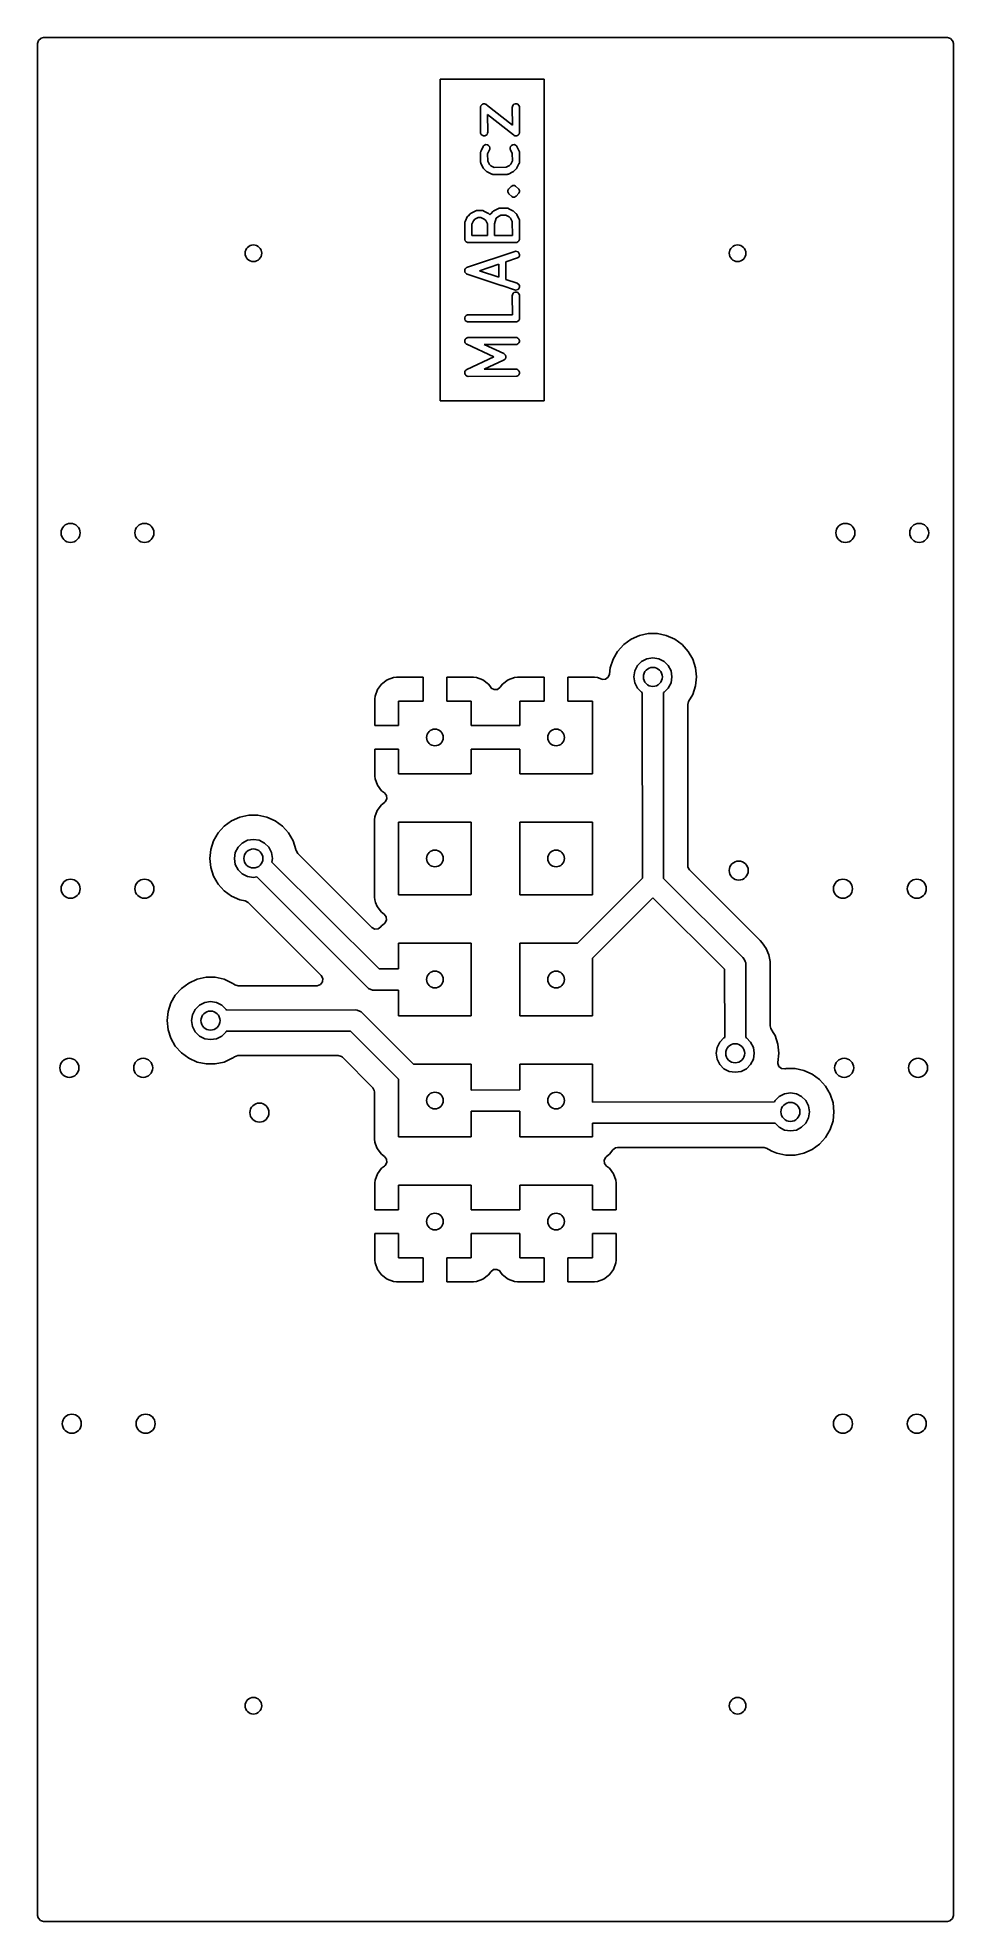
# Model space of a CAD drawing. Extents: x 0.22 to 0.98, y 0.22 to 1.78.
import ezdxf

# ---------------------------------------------------------------- set-up
doc = ezdxf.new("R2010")
doc.units = 0
doc.header["$MEASUREMENT"] = 0
doc.layers.add('BLACK', color=7, linetype='CONTINUOUS')

msp = doc.modelspace()

# ---------------------------------------------------------------- linework, layer by layer
at = {"layer": 'BLACK', "linetype": 'CONTINUOUS'}
for p, q in [((0.2218, 1.7733), (0.2226, 1.7759)), ((0.2226, 1.7759), (0.2247, 1.7777)), ((0.2247, 1.7777), (0.2267, 1.7782)), ((0.2267, 1.7782), (0.9733, 1.7782)), ((0.9733, 1.7782), (0.9759, 1.7774)), ((0.9759, 1.7774), (0.9777, 1.7753)), ((0.9777, 1.7753), (0.9782, 1.7733)), ((0.2218, 1.4781), (0.2218, 1.7733)), ((0.9782, 1.7733), (0.9782, 0.2267)), ((0.6401, 1.7438), (0.5543, 1.7438)), ((0.5543, 1.7438), (0.5543, 1.4781)), ((0.6401, 1.4781), (0.6401, 1.7438)), ((0.5877, 1.7212), (0.5879, 1.7216)), ((0.5877, 1.7209), (0.5877, 1.7212)), ((0.5877, 1.7208), (0.5877, 1.7209)), ((0.5877, 1.7206), (0.5877, 1.7208)), ((0.5877, 1.7208), (0.5877, 1.7208)), ((0.5877, 1.6994), (0.5877, 1.7206)), ((0.5879, 1.7216), (0.588, 1.7219)), ((0.588, 1.7219), (0.5881, 1.7221)), ((0.5881, 1.7221), (0.5882, 1.7222)), ((0.5882, 1.7222), (0.5885, 1.7225)), ((0.5885, 1.7225), (0.5887, 1.7228)), ((0.5887, 1.7228), (0.5889, 1.7229)), ((0.5889, 1.7229), (0.589, 1.7231)), ((0.589, 1.7231), (0.5894, 1.7232)), ((0.5894, 1.7232), (0.5897, 1.7234)), ((0.5897, 1.7234), (0.5899, 1.7234)), ((0.5899, 1.7234), (0.5901, 1.7235)), ((0.5901, 1.7235), (0.5905, 1.7235)), ((0.5905, 1.7235), (0.5909, 1.7236)), ((0.5909, 1.7236), (0.591, 1.7235)), ((0.591, 1.7235), (0.5912, 1.7235)), ((0.5912, 1.7235), (0.5916, 1.7233)), ((0.5916, 1.7233), (0.592, 1.7232)), ((0.592, 1.7232), (0.5921, 1.7231)), ((0.5921, 1.7231), (0.5923, 1.7231)), ((0.5923, 1.7231), (0.5925, 1.7228)), ((0.5925, 1.7228), (0.614, 1.706)), ((0.615, 1.6978), (0.5935, 1.7146)), ((0.5935, 1.7146), (0.5936, 1.7)), ((0.6139, 1.7206), (0.614, 1.7212)), ((0.614, 1.706), (0.6139, 1.7206)), ((0.614, 1.7212), (0.6144, 1.7222)), ((0.6144, 1.7222), (0.6152, 1.7231)), ((0.6152, 1.7231), (0.6163, 1.7235)), ((0.6163, 1.7235), (0.6175, 1.7235)), ((0.6175, 1.7235), (0.6185, 1.7231)), ((0.6185, 1.7231), (0.6193, 1.7222)), ((0.6193, 1.7222), (0.6198, 1.7212)), ((0.6198, 1.7212), (0.6198, 1.7)), ((0.5882, 1.6983), (0.5877, 1.6994)), ((0.589, 1.6975), (0.5882, 1.6983)), ((0.5901, 1.6971), (0.589, 1.6975)), ((0.5912, 1.6971), (0.5901, 1.6971)), ((0.5923, 1.6975), (0.5912, 1.6971)), ((0.5931, 1.6983), (0.5923, 1.6975)), ((0.5935, 1.6994), (0.5931, 1.6983)), ((0.5936, 1.7), (0.5935, 1.6994)), ((0.6152, 1.6975), (0.615, 1.6978)), ((0.6154, 1.6975), (0.6152, 1.6975)), ((0.6155, 1.6974), (0.6154, 1.6975)), ((0.6159, 1.6972), (0.6155, 1.6974)), ((0.6163, 1.6971), (0.6159, 1.6972)), ((0.6165, 1.6971), (0.6163, 1.6971)), ((0.6166, 1.697), (0.6165, 1.6971)), ((0.617, 1.6971), (0.6166, 1.697)), ((0.6175, 1.6971), (0.617, 1.6971)), ((0.6176, 1.6972), (0.6175, 1.6971)), ((0.6178, 1.6972), (0.6176, 1.6972)), ((0.6181, 1.6974), (0.6178, 1.6972)), ((0.6185, 1.6975), (0.6181, 1.6974)), ((0.6186, 1.6977), (0.6185, 1.6975)), ((0.6188, 1.6977), (0.6186, 1.6977)), ((0.619, 1.6981), (0.6188, 1.6977)), ((0.6193, 1.6983), (0.619, 1.6981)), ((0.6194, 1.6985), (0.6193, 1.6983)), ((0.6195, 1.6986), (0.6194, 1.6985)), ((0.6196, 1.699), (0.6195, 1.6986)), ((0.6198, 1.6994), (0.6196, 1.699)), ((0.6198, 1.7), (0.6198, 1.6998)), ((0.6198, 1.6998), (0.6198, 1.6998)), ((0.6198, 1.6998), (0.6198, 1.6997)), ((0.6198, 1.6997), (0.6198, 1.6994)), ((0.5877, 1.6837), (0.5878, 1.6838)), ((0.5877, 1.6831), (0.5877, 1.6837)), ((0.5877, 1.6761), (0.5877, 1.6831)), ((0.5878, 1.6839), (0.588, 1.6844)), ((0.5878, 1.6838), (0.5878, 1.6839)), ((0.588, 1.6844), (0.5882, 1.6848)), ((0.5882, 1.6848), (0.5899, 1.6882)), ((0.5882, 1.6848), (0.5882, 1.6848)), ((0.5899, 1.6882), (0.5902, 1.6887)), ((0.5902, 1.6887), (0.591, 1.6894)), ((0.591, 1.6894), (0.5921, 1.6898)), ((0.5921, 1.6898), (0.5933, 1.6897)), ((0.5933, 1.6897), (0.5943, 1.6892)), ((0.5954, 1.6861), (0.5935, 1.6823)), ((0.5935, 1.6823), (0.5936, 1.6762)), ((0.5943, 1.6892), (0.5951, 1.6883)), ((0.5951, 1.6883), (0.5954, 1.6872)), ((0.5954, 1.6872), (0.5954, 1.6861)), ((0.6121, 1.6872), (0.6124, 1.6883)), ((0.6122, 1.6861), (0.6121, 1.6872)), ((0.6124, 1.6855), (0.6122, 1.6861)), ((0.6124, 1.6883), (0.6132, 1.6892)), ((0.6139, 1.6825), (0.6124, 1.6855)), ((0.6132, 1.6892), (0.6142, 1.6897)), ((0.614, 1.6764), (0.6139, 1.6825)), ((0.6142, 1.6897), (0.6154, 1.6898)), ((0.6154, 1.6898), (0.6165, 1.6894)), ((0.6165, 1.6894), (0.6173, 1.6887)), ((0.6173, 1.6887), (0.6195, 1.6844)), ((0.6195, 1.6844), (0.6197, 1.6839)), ((0.6197, 1.6839), (0.6197, 1.6838)), ((0.6197, 1.6838), (0.6198, 1.6837)), ((0.6198, 1.6837), (0.6198, 1.6832)), ((0.6198, 1.6832), (0.6198, 1.6827)), ((0.6198, 1.6827), (0.6198, 1.6827)), ((0.6198, 1.6827), (0.6198, 1.6756)), ((0.5877, 1.676), (0.5877, 1.6761)), ((0.5877, 1.6756), (0.5877, 1.676)), ((0.5877, 1.675), (0.5877, 1.6756)), ((0.5878, 1.6749), (0.5877, 1.675)), ((0.5878, 1.6748), (0.5878, 1.6749)), ((0.588, 1.6743), (0.5878, 1.6748)), ((0.5899, 1.6706), (0.588, 1.6743)), ((0.59, 1.6702), (0.5899, 1.6706)), ((0.5901, 1.6701), (0.59, 1.6702)), ((0.5902, 1.6701), (0.5901, 1.6701)), ((0.5902, 1.67), (0.5902, 1.6701)), ((0.5904, 1.6698), (0.5902, 1.67)), ((0.5923, 1.6679), (0.5904, 1.6698)), ((0.5926, 1.6677), (0.5923, 1.6679)), ((0.5927, 1.6676), (0.5926, 1.6677)), ((0.5927, 1.6675), (0.5927, 1.6676)), ((0.5928, 1.6675), (0.5927, 1.6675)), ((0.5931, 1.6673), (0.5928, 1.6675)), ((0.5964, 1.6657), (0.5931, 1.6673)), ((0.5936, 1.6762), (0.595, 1.6735)), ((0.595, 1.6735), (0.5962, 1.6723)), ((0.5962, 1.6723), (0.5989, 1.671)), ((0.5965, 1.6657), (0.5964, 1.6657)), ((0.5968, 1.6655), (0.5965, 1.6657)), ((0.5973, 1.6653), (0.5968, 1.6655)), ((0.5989, 1.671), (0.6088, 1.6711)), ((0.6088, 1.6711), (0.6115, 1.6725)), ((0.6107, 1.6655), (0.6102, 1.6653)), ((0.6144, 1.6674), (0.6107, 1.6655)), ((0.6115, 1.6725), (0.6127, 1.6737)), ((0.6127, 1.6737), (0.614, 1.6764)), ((0.6148, 1.6675), (0.6144, 1.6674)), ((0.6149, 1.6676), (0.6148, 1.6675)), ((0.615, 1.6677), (0.6149, 1.6677)), ((0.6149, 1.6677), (0.6149, 1.6676)), ((0.6152, 1.6679), (0.615, 1.6677)), ((0.6171, 1.6698), (0.6152, 1.6679)), ((0.6173, 1.6701), (0.6171, 1.6698)), ((0.6174, 1.6702), (0.6173, 1.6701)), ((0.6175, 1.6702), (0.6174, 1.6702)), ((0.6176, 1.6705), (0.6175, 1.6703)), ((0.6175, 1.6703), (0.6175, 1.6702)), ((0.6193, 1.6739), (0.6176, 1.6705)), ((0.6195, 1.6743), (0.6193, 1.674)), ((0.6193, 1.674), (0.6193, 1.6739)), ((0.6197, 1.6748), (0.6195, 1.6743)), ((0.6198, 1.675), (0.6197, 1.6749)), ((0.6197, 1.6749), (0.6197, 1.6748)), ((0.6198, 1.6756), (0.6198, 1.675)), ((0.5975, 1.6653), (0.5973, 1.6653)), ((0.5976, 1.6652), (0.5975, 1.6653)), ((0.5981, 1.6652), (0.5976, 1.6652)), ((0.6089, 1.6652), (0.5981, 1.6652)), ((0.609, 1.6652), (0.6089, 1.6652)), ((0.6094, 1.6652), (0.609, 1.6652)), ((0.61, 1.6652), (0.6094, 1.6652)), ((0.6102, 1.6653), (0.61, 1.6653)), ((0.61, 1.6653), (0.61, 1.6652)), ((0.6102, 1.6518), (0.6105, 1.6525)), ((0.6102, 1.6507), (0.6102, 1.6518)), ((0.6107, 1.6496), (0.6102, 1.6507)), ((0.6105, 1.6525), (0.6107, 1.6529)), ((0.6107, 1.6529), (0.6129, 1.6552)), ((0.6107, 1.6529), (0.6107, 1.6529)), ((0.6129, 1.6552), (0.6134, 1.6556)), ((0.6134, 1.6556), (0.6144, 1.656)), ((0.6144, 1.656), (0.6156, 1.656)), ((0.6156, 1.656), (0.6166, 1.6556)), ((0.6166, 1.6556), (0.6166, 1.6556)), ((0.6166, 1.6556), (0.619, 1.6533)), ((0.619, 1.6533), (0.6193, 1.6529)), ((0.6193, 1.6529), (0.6195, 1.6525)), ((0.6198, 1.6507), (0.6193, 1.6496)), ((0.6195, 1.6525), (0.6198, 1.6518)), ((0.6198, 1.6518), (0.6198, 1.6507)), ((0.58, 1.6332), (0.5837, 1.6351)), ((0.5837, 1.6351), (0.5842, 1.6353)), ((0.5842, 1.6353), (0.5843, 1.6353)), ((0.5843, 1.6353), (0.5844, 1.6354)), ((0.5844, 1.6354), (0.585, 1.6354)), ((0.585, 1.6354), (0.5854, 1.6354)), ((0.5854, 1.6354), (0.5854, 1.6354)), ((0.5854, 1.6354), (0.5888, 1.6354)), ((0.5888, 1.6354), (0.5893, 1.6354)), ((0.5893, 1.6354), (0.5894, 1.6353)), ((0.5894, 1.6353), (0.5895, 1.6353)), ((0.5895, 1.6353), (0.59, 1.6351)), ((0.59, 1.6351), (0.5904, 1.6349)), ((0.5904, 1.6349), (0.5904, 1.6349)), ((0.5904, 1.6349), (0.5938, 1.6333)), ((0.5964, 1.633), (0.5979, 1.6346)), ((0.5979, 1.6346), (0.5981, 1.6348)), ((0.5981, 1.6348), (0.5982, 1.6348)), ((0.5982, 1.6348), (0.5982, 1.6349)), ((0.5982, 1.6349), (0.5984, 1.6349)), ((0.5984, 1.6349), (0.5987, 1.6351)), ((0.5987, 1.6351), (0.6024, 1.637)), ((0.6024, 1.637), (0.603, 1.6372)), ((0.603, 1.6372), (0.6031, 1.6372)), ((0.6031, 1.6372), (0.6032, 1.6373)), ((0.6032, 1.6373), (0.6037, 1.6373)), ((0.6037, 1.6373), (0.6041, 1.6373)), ((0.6041, 1.6373), (0.6042, 1.6373)), ((0.6042, 1.6373), (0.6094, 1.6373)), ((0.6094, 1.6373), (0.61, 1.6373)), ((0.61, 1.6373), (0.61, 1.6372)), ((0.61, 1.6372), (0.6102, 1.6372)), ((0.6102, 1.6372), (0.6107, 1.637)), ((0.611, 1.6492), (0.6107, 1.6496)), ((0.6107, 1.6496), (0.6107, 1.6496)), ((0.6107, 1.637), (0.611, 1.6368)), ((0.6134, 1.6469), (0.611, 1.6492)), ((0.611, 1.6368), (0.6111, 1.6368)), ((0.6111, 1.6368), (0.6144, 1.6351)), ((0.6144, 1.6465), (0.6134, 1.6469)), ((0.6156, 1.6465), (0.6144, 1.6465)), ((0.6144, 1.6351), (0.6147, 1.635)), ((0.6147, 1.635), (0.6148, 1.6349)), ((0.6148, 1.6349), (0.6148, 1.6349)), ((0.6148, 1.6349), (0.6149, 1.6348)), ((0.6149, 1.6348), (0.6152, 1.6346)), ((0.6152, 1.6346), (0.6171, 1.6327)), ((0.6166, 1.6469), (0.6156, 1.6465)), ((0.6171, 1.6473), (0.6166, 1.6469)), ((0.6193, 1.6496), (0.6171, 1.6473)), ((0.5746, 1.6257), (0.5747, 1.6258)), ((0.5746, 1.6256), (0.5746, 1.6257)), ((0.5746, 1.625), (0.5746, 1.6256)), ((0.5746, 1.6113), (0.5746, 1.625)), ((0.5747, 1.6258), (0.5749, 1.6263)), ((0.5749, 1.6263), (0.575, 1.6266)), ((0.575, 1.6266), (0.5751, 1.6267)), ((0.5751, 1.6267), (0.5767, 1.6301)), ((0.5767, 1.6301), (0.5769, 1.6303)), ((0.5769, 1.6303), (0.5769, 1.6304)), ((0.5769, 1.6304), (0.577, 1.6304)), ((0.577, 1.6306), (0.5773, 1.6308)), ((0.577, 1.6304), (0.577, 1.6306)), ((0.5773, 1.6308), (0.5792, 1.6327)), ((0.5792, 1.6327), (0.5794, 1.6329)), ((0.5794, 1.6329), (0.5794, 1.633)), ((0.5794, 1.633), (0.5795, 1.633)), ((0.5795, 1.633), (0.5796, 1.6331)), ((0.5796, 1.6331), (0.58, 1.6332)), ((0.5817, 1.6269), (0.5804, 1.6242)), ((0.5804, 1.6242), (0.5804, 1.6148)), ((0.5829, 1.6281), (0.5817, 1.6269)), ((0.5856, 1.6295), (0.5829, 1.6281)), ((0.588, 1.6296), (0.5856, 1.6295)), ((0.5907, 1.6283), (0.588, 1.6296)), ((0.5919, 1.6271), (0.5907, 1.6283)), ((0.5933, 1.6244), (0.5919, 1.6271)), ((0.5933, 1.6148), (0.5933, 1.6244)), ((0.5938, 1.6333), (0.5941, 1.6331)), ((0.5941, 1.6331), (0.5941, 1.6331)), ((0.5941, 1.6331), (0.5942, 1.633)), ((0.5942, 1.633), (0.5943, 1.633)), ((0.5943, 1.633), (0.5945, 1.6327)), ((0.5945, 1.6327), (0.5954, 1.6318)), ((0.5954, 1.6318), (0.5956, 1.6321)), ((0.5956, 1.6322), (0.5957, 1.6323)), ((0.5956, 1.6321), (0.5956, 1.6322)), ((0.5957, 1.6323), (0.5961, 1.6327)), ((0.5961, 1.6327), (0.5963, 1.633)), ((0.5963, 1.633), (0.5964, 1.633)), ((0.6006, 1.629), (0.5992, 1.6244)), ((0.5992, 1.6244), (0.5992, 1.6148)), ((0.6017, 1.63), (0.6006, 1.629)), ((0.6044, 1.6314), (0.6017, 1.63)), ((0.6086, 1.6315), (0.6044, 1.6314)), ((0.6113, 1.6302), (0.6086, 1.6315)), ((0.6125, 1.629), (0.6113, 1.6302)), ((0.6139, 1.6263), (0.6125, 1.629)), ((0.614, 1.6148), (0.6139, 1.6263)), ((0.6171, 1.6327), (0.6173, 1.6325)), ((0.6173, 1.6325), (0.6173, 1.6324)), ((0.6173, 1.6324), (0.6174, 1.6324)), ((0.6174, 1.6324), (0.6175, 1.6323)), ((0.6175, 1.6323), (0.6176, 1.6319)), ((0.6176, 1.6319), (0.6195, 1.6282)), ((0.6195, 1.6282), (0.6197, 1.6276)), ((0.6197, 1.6276), (0.6197, 1.6275)), ((0.6197, 1.6275), (0.6198, 1.6274)), ((0.6198, 1.6274), (0.6198, 1.6269)), ((0.6198, 1.6269), (0.6198, 1.6265)), ((0.6198, 1.6265), (0.6198, 1.6264)), ((0.6198, 1.6264), (0.6198, 1.6119)), ((0.575, 1.6102), (0.5746, 1.6113)), ((0.5759, 1.6094), (0.575, 1.6102)), ((0.5769, 1.609), (0.5759, 1.6094)), ((0.5775, 1.6089), (0.5769, 1.609)), ((0.6175, 1.609), (0.5775, 1.6089)), ((0.5804, 1.6148), (0.5933, 1.6148)), ((0.5992, 1.6148), (0.614, 1.6148)), ((0.6185, 1.6094), (0.6175, 1.609)), ((0.6193, 1.6102), (0.6185, 1.6094)), ((0.6198, 1.6113), (0.6193, 1.6102)), ((0.6198, 1.6119), (0.6198, 1.6113)), ((0.5752, 1.5874), (0.5755, 1.5877)), ((0.5755, 1.5877), (0.5757, 1.588)), ((0.5757, 1.588), (0.5759, 1.5881)), ((0.5759, 1.5881), (0.576, 1.5882)), ((0.576, 1.5882), (0.5764, 1.5883)), ((0.5764, 1.5883), (0.5767, 1.5885)), ((0.5767, 1.5885), (0.5769, 1.5885)), ((0.5769, 1.5885), (0.6159, 1.6015)), ((0.6027, 1.5909), (0.5868, 1.5856)), ((0.6027, 1.5803), (0.6027, 1.5909)), ((0.6183, 1.5962), (0.6085, 1.5929)), ((0.6085, 1.5929), (0.6086, 1.5784)), ((0.6159, 1.6015), (0.6165, 1.6017)), ((0.6165, 1.6017), (0.6177, 1.6016)), ((0.6177, 1.6016), (0.6187, 1.6011)), ((0.6192, 1.5969), (0.6183, 1.5962)), ((0.6187, 1.6011), (0.6194, 1.6002)), ((0.6197, 1.598), (0.6192, 1.5969)), ((0.6194, 1.6002), (0.6198, 1.5991)), ((0.6198, 1.5991), (0.6197, 1.598)), ((0.5746, 1.5862), (0.5747, 1.5864)), ((0.5746, 1.586), (0.5746, 1.5862)), ((0.5746, 1.5856), (0.5746, 1.586)), ((0.5746, 1.5853), (0.5746, 1.5856)), ((0.5746, 1.5851), (0.5746, 1.5853)), ((0.5747, 1.5848), (0.5746, 1.5851)), ((0.5747, 1.5864), (0.5748, 1.5867)), ((0.5748, 1.5845), (0.5747, 1.5848)), ((0.5748, 1.5867), (0.5749, 1.5871)), ((0.5749, 1.5842), (0.5748, 1.5845)), ((0.5749, 1.5871), (0.5751, 1.5872)), ((0.5751, 1.584), (0.5749, 1.5842)), ((0.5751, 1.5872), (0.5752, 1.5874)), ((0.5752, 1.5838), (0.5751, 1.584)), ((0.5755, 1.5836), (0.5752, 1.5838)), ((0.5757, 1.5833), (0.5755, 1.5836)), ((0.5759, 1.5832), (0.5757, 1.5833)), ((0.576, 1.5831), (0.5759, 1.5832)), ((0.5766, 1.5828), (0.576, 1.5831)), ((0.6048, 1.5734), (0.5766, 1.5828)), ((0.5868, 1.5856), (0.6027, 1.5803)), ((0.6051, 1.5734), (0.6048, 1.5734)), ((0.6165, 1.5696), (0.6051, 1.5734)), ((0.6051, 1.5734), (0.6051, 1.5734)), ((0.6086, 1.5784), (0.6178, 1.5753)), ((0.6178, 1.5753), (0.6183, 1.5751)), ((0.6183, 1.5751), (0.6192, 1.5743)), ((0.6192, 1.5743), (0.6197, 1.5733)), ((0.6198, 1.5721), (0.6194, 1.571)), ((0.6197, 1.5733), (0.6198, 1.5721)), ((0.6139, 1.565), (0.614, 1.5656)), ((0.614, 1.5492), (0.6139, 1.565)), ((0.614, 1.5656), (0.6144, 1.5666)), ((0.6144, 1.5666), (0.6152, 1.5675)), ((0.6152, 1.5675), (0.6163, 1.5679)), ((0.6163, 1.5679), (0.6175, 1.5679)), ((0.6177, 1.5697), (0.6165, 1.5696)), ((0.6175, 1.5679), (0.6185, 1.5675)), ((0.6187, 1.5702), (0.6177, 1.5697)), ((0.6185, 1.5675), (0.6193, 1.5666)), ((0.6194, 1.571), (0.6187, 1.5702)), ((0.6193, 1.5666), (0.6198, 1.5656)), ((0.6198, 1.5656), (0.6198, 1.5463)), ((0.5746, 1.5468), (0.575, 1.5479)), ((0.5746, 1.5457), (0.5746, 1.5468)), ((0.575, 1.5446), (0.5746, 1.5457)), ((0.575, 1.5479), (0.5759, 1.5487)), ((0.5759, 1.5438), (0.575, 1.5446)), ((0.5759, 1.5487), (0.5769, 1.5491)), ((0.5769, 1.5434), (0.5759, 1.5438)), ((0.5769, 1.5491), (0.614, 1.5492)), ((0.5775, 1.5433), (0.5769, 1.5434)), ((0.6175, 1.5434), (0.5775, 1.5433)), ((0.6185, 1.5438), (0.6175, 1.5434)), ((0.6193, 1.5446), (0.6185, 1.5438)), ((0.6198, 1.5457), (0.6193, 1.5446)), ((0.6198, 1.5463), (0.6198, 1.5457)), ((0.5746, 1.5282), (0.5749, 1.5287)), ((0.5746, 1.5281), (0.5746, 1.5282)), ((0.5746, 1.5276), (0.5746, 1.5281)), ((0.5746, 1.5281), (0.5746, 1.5281)), ((0.5746, 1.5271), (0.5746, 1.5276)), ((0.5746, 1.527), (0.5746, 1.5271)), ((0.5746, 1.5269), (0.5746, 1.527)), ((0.5748, 1.5265), (0.5746, 1.5269)), ((0.575, 1.526), (0.5748, 1.5265)), ((0.5749, 1.5287), (0.575, 1.5291)), ((0.575, 1.5291), (0.5751, 1.5292)), ((0.575, 1.5259), (0.575, 1.526)), ((0.5754, 1.5255), (0.575, 1.5259)), ((0.575, 1.5259), (0.575, 1.5259)), ((0.5751, 1.5293), (0.5755, 1.5296)), ((0.5751, 1.5292), (0.5751, 1.5293)), ((0.5758, 1.5251), (0.5754, 1.5255)), ((0.5755, 1.5296), (0.5759, 1.53)), ((0.5759, 1.53), (0.5759, 1.53)), ((0.5759, 1.53), (0.576, 1.53)), ((0.576, 1.53), (0.5765, 1.5302)), ((0.5765, 1.5302), (0.5769, 1.5304)), ((0.5769, 1.5304), (0.577, 1.5304)), ((0.577, 1.5304), (0.5771, 1.5304)), ((0.5771, 1.5304), (0.5775, 1.5304)), ((0.5775, 1.5304), (0.6169, 1.5305)), ((0.6169, 1.5305), (0.6175, 1.5304)), ((0.6175, 1.5304), (0.6185, 1.53)), ((0.6185, 1.53), (0.6193, 1.5291)), ((0.6193, 1.5259), (0.6185, 1.5251)), ((0.6193, 1.5291), (0.6198, 1.5281)), ((0.6198, 1.5269), (0.6193, 1.5259)), ((0.6198, 1.5281), (0.6198, 1.5269)), ((0.5759, 1.5251), (0.5758, 1.5251)), ((0.5758, 1.5251), (0.5758, 1.5251)), ((0.5759, 1.525), (0.5759, 1.5251)), ((0.5763, 1.5248), (0.5759, 1.525)), ((0.5987, 1.5144), (0.5763, 1.5248)), ((0.5763, 1.5039), (0.5987, 1.5144)), ((0.6175, 1.5246), (0.5907, 1.5246)), ((0.5907, 1.5246), (0.6069, 1.5171)), ((0.6067, 1.5117), (0.5907, 1.5042)), ((0.6072, 1.5119), (0.6067, 1.5117)), ((0.6069, 1.5171), (0.6071, 1.5169)), ((0.6071, 1.5169), (0.6072, 1.5169)), ((0.6072, 1.5169), (0.6072, 1.5169)), ((0.6072, 1.5169), (0.6074, 1.5168)), ((0.6073, 1.5119), (0.6072, 1.5119)), ((0.6074, 1.512), (0.6073, 1.5119)), ((0.6074, 1.5168), (0.6077, 1.5164)), ((0.6077, 1.5123), (0.6074, 1.512)), ((0.6077, 1.5164), (0.608, 1.5161)), ((0.608, 1.5126), (0.6077, 1.5123)), ((0.608, 1.5161), (0.6081, 1.516)), ((0.6081, 1.5128), (0.608, 1.5126)), ((0.6081, 1.516), (0.6082, 1.5159)), ((0.6082, 1.5129), (0.6081, 1.5128)), ((0.6082, 1.5159), (0.6083, 1.5155)), ((0.6083, 1.5133), (0.6082, 1.5129)), ((0.6083, 1.5155), (0.6085, 1.5151)), ((0.6085, 1.5137), (0.6083, 1.5133)), ((0.6085, 1.5151), (0.6085, 1.515)), ((0.6085, 1.515), (0.6085, 1.5148)), ((0.6085, 1.5148), (0.6085, 1.5144)), ((0.6085, 1.5144), (0.6085, 1.5139)), ((0.6085, 1.5139), (0.6085, 1.5138)), ((0.6085, 1.5138), (0.6085, 1.5137)), ((0.6185, 1.5251), (0.6175, 1.5246)), ((0.5746, 1.5018), (0.5748, 1.5023)), ((0.5746, 1.5017), (0.5746, 1.5018)), ((0.5746, 1.5018), (0.5746, 1.5018)), ((0.5746, 1.5012), (0.5746, 1.5017)), ((0.5746, 1.5007), (0.5746, 1.5012)), ((0.5746, 1.5006), (0.5746, 1.5007)), ((0.5749, 1.5001), (0.5746, 1.5006)), ((0.5746, 1.5006), (0.5746, 1.5006)), ((0.5748, 1.5023), (0.575, 1.5028)), ((0.575, 1.4996), (0.5749, 1.5001)), ((0.575, 1.5029), (0.5754, 1.5033)), ((0.575, 1.5028), (0.575, 1.5029)), ((0.575, 1.5028), (0.575, 1.5028)), ((0.5751, 1.4996), (0.575, 1.4996)), ((0.5751, 1.4995), (0.5751, 1.4996)), ((0.5755, 1.4992), (0.5751, 1.4995)), ((0.5754, 1.5033), (0.5758, 1.5036)), ((0.5759, 1.4988), (0.5755, 1.4992)), ((0.5758, 1.5036), (0.5758, 1.5037)), ((0.5758, 1.5037), (0.5759, 1.5037)), ((0.5759, 1.5037), (0.5763, 1.5039)), ((0.576, 1.4987), (0.5759, 1.4988)), ((0.5759, 1.4988), (0.5759, 1.4988)), ((0.5765, 1.4986), (0.576, 1.4987)), ((0.5769, 1.4984), (0.5765, 1.4986)), ((0.577, 1.4984), (0.5769, 1.4984)), ((0.5771, 1.4983), (0.577, 1.4984)), ((0.5775, 1.4983), (0.5771, 1.4983)), ((0.5771, 1.4983), (0.5771, 1.4983)), ((0.6175, 1.4984), (0.5775, 1.4983)), ((0.5907, 1.5042), (0.6169, 1.5042)), ((0.6169, 1.5042), (0.6175, 1.5042)), ((0.6175, 1.5042), (0.6185, 1.5037)), ((0.6185, 1.4988), (0.6175, 1.4984)), ((0.6185, 1.5037), (0.6193, 1.5029)), ((0.6193, 1.4996), (0.6185, 1.4988)), ((0.6193, 1.5029), (0.6198, 1.5018)), ((0.6198, 1.5007), (0.6193, 1.4996)), ((0.6198, 1.5018), (0.6198, 1.5007)), ((0.2218, 0.966), (0.2218, 1.4781)), ((0.5543, 1.4781), (0.6401, 1.4781)), ((0.7059, 1.2767), (0.7009, 1.2711)), ((0.712, 1.2811), (0.7059, 1.2767)), ((0.7189, 1.2842), (0.712, 1.2811)), ((0.7262, 1.2858), (0.7189, 1.2842)), ((0.7338, 1.2858), (0.7262, 1.2858)), ((0.7411, 1.2842), (0.7338, 1.2858)), ((0.748, 1.2811), (0.7411, 1.2842)), ((0.7411, 1.2842), (0.7411, 1.2842)), ((0.7541, 1.2767), (0.748, 1.2811)), ((0.7591, 1.2711), (0.7541, 1.2767)), ((0.6971, 1.2646), (0.6948, 1.2575)), ((0.7009, 1.2711), (0.6971, 1.2646)), ((0.6971, 1.2646), (0.6971, 1.2646)), ((0.7173, 1.2593), (0.7207, 1.2627)), ((0.7207, 1.2627), (0.7251, 1.265)), ((0.7251, 1.265), (0.73, 1.2657)), ((0.73, 1.2657), (0.7349, 1.265)), ((0.7349, 1.265), (0.7393, 1.2627)), ((0.7393, 1.2627), (0.7427, 1.2593)), ((0.7629, 1.2646), (0.7591, 1.2711)), ((0.7652, 1.2575), (0.7629, 1.2646)), ((0.5105, 1.2475), (0.5059, 1.2441)), ((0.5158, 1.2494), (0.5105, 1.2475)), ((0.5105, 1.2475), (0.5105, 1.2475)), ((0.5181, 1.2497), (0.5158, 1.2494)), ((0.5158, 1.2494), (0.5158, 1.2494)), ((0.5402, 1.2497), (0.5181, 1.2497)), ((0.5402, 1.23), (0.5402, 1.2497)), ((0.5819, 1.2497), (0.5598, 1.2497)), ((0.5598, 1.2497), (0.5598, 1.23)), ((0.5842, 1.2494), (0.5819, 1.2497)), ((0.5895, 1.2475), (0.5842, 1.2494)), ((0.5842, 1.2494), (0.5842, 1.2494)), ((0.5941, 1.2441), (0.5895, 1.2475)), ((0.5895, 1.2475), (0.5895, 1.2475)), ((0.6105, 1.2475), (0.6059, 1.2441)), ((0.6158, 1.2494), (0.6105, 1.2475)), ((0.6105, 1.2475), (0.6105, 1.2475)), ((0.6181, 1.2497), (0.6158, 1.2494)), ((0.6158, 1.2494), (0.6158, 1.2494)), ((0.6402, 1.2497), (0.6181, 1.2497)), ((0.6402, 1.23), (0.6402, 1.2497)), ((0.6819, 1.2497), (0.6598, 1.2497)), ((0.6598, 1.2497), (0.6598, 1.23)), ((0.6842, 1.2494), (0.6819, 1.2497)), ((0.6877, 1.2481), (0.6842, 1.2494)), ((0.6842, 1.2494), (0.6842, 1.2494)), ((0.6882, 1.248), (0.6877, 1.2481)), ((0.691, 1.2481), (0.6882, 1.248)), ((0.6932, 1.2497), (0.691, 1.2481)), ((0.6943, 1.2522), (0.6932, 1.2497)), ((0.6948, 1.2575), (0.6943, 1.2522)), ((0.6948, 1.2575), (0.6948, 1.2575)), ((0.7143, 1.25), (0.715, 1.2549)), ((0.715, 1.2451), (0.7143, 1.25)), ((0.715, 1.2549), (0.7173, 1.2593)), ((0.7173, 1.2407), (0.715, 1.2451)), ((0.7427, 1.2593), (0.745, 1.2549)), ((0.745, 1.2451), (0.7427, 1.2407)), ((0.745, 1.2549), (0.7457, 1.25)), ((0.7457, 1.25), (0.745, 1.2451)), ((0.766, 1.25), (0.7652, 1.2575)), ((0.7652, 1.2425), (0.766, 1.25)), ((0.5006, 1.2342), (0.5003, 1.2319)), ((0.5003, 1.2319), (0.5003, 1.2098)), ((0.5025, 1.2395), (0.5006, 1.2342)), ((0.5006, 1.2342), (0.5006, 1.2342)), ((0.5059, 1.2441), (0.5025, 1.2395)), ((0.5025, 1.2395), (0.5025, 1.2395)), ((0.5059, 1.2441), (0.5059, 1.2441)), ((0.52, 1.2098), (0.52, 1.23)), ((0.52, 1.23), (0.5402, 1.23)), ((0.5598, 1.23), (0.58, 1.23)), ((0.58, 1.23), (0.58, 1.2098)), ((0.5961, 1.2414), (0.5941, 1.2441)), ((0.5965, 1.2408), (0.5961, 1.2414)), ((0.599, 1.2395), (0.5965, 1.2408)), ((0.6017, 1.2397), (0.599, 1.2395)), ((0.6039, 1.2414), (0.6017, 1.2397)), ((0.6059, 1.2441), (0.6039, 1.2414)), ((0.62, 1.2098), (0.62, 1.23)), ((0.62, 1.23), (0.6402, 1.23)), ((0.6598, 1.23), (0.68, 1.23)), ((0.68, 1.23), (0.68, 1.17)), ((0.7207, 1.2373), (0.7173, 1.2407)), ((0.7212, 1.237), (0.7207, 1.2373)), ((0.7213, 1.0838), (0.7212, 1.237)), ((0.7393, 1.2373), (0.7387, 1.237)), ((0.7387, 1.237), (0.7389, 1.0834)), ((0.7427, 1.2407), (0.7393, 1.2373)), ((0.7589, 1.2272), (0.7595, 1.2296)), ((0.7595, 1.2296), (0.7629, 1.2354)), ((0.7629, 1.2354), (0.7652, 1.2425)), ((0.7589, 1.094), (0.7589, 1.2272)), ((0.5003, 1.2098), (0.52, 1.2098)), ((0.58, 1.2098), (0.62, 1.2098)), ((0.52, 1.1902), (0.5003, 1.1902)), ((0.5003, 1.1902), (0.5003, 1.1681)), ((0.52, 1.17), (0.52, 1.1902)), ((0.62, 1.1902), (0.58, 1.1902)), ((0.58, 1.1902), (0.58, 1.17)), ((0.62, 1.17), (0.62, 1.1902)), ((0.5003, 1.1681), (0.5006, 1.1658)), ((0.58, 1.17), (0.52, 1.17)), ((0.68, 1.17), (0.62, 1.17)), ((0.5006, 1.1658), (0.5006, 1.1658)), ((0.5006, 1.1658), (0.5025, 1.1605)), ((0.5025, 1.1605), (0.5025, 1.1605)), ((0.5025, 1.1605), (0.5059, 1.1559)), ((0.5059, 1.1559), (0.5084, 1.1541)), ((0.5084, 1.1541), (0.51, 1.1519)), ((0.51, 1.1519), (0.5102, 1.1492)), ((0.5022, 1.1397), (0.5002, 1.1343)), ((0.5057, 1.1443), (0.5022, 1.1397)), ((0.5084, 1.1463), (0.5057, 1.1443)), ((0.5057, 1.1443), (0.5057, 1.1443)), ((0.5057, 1.1443), (0.5057, 1.1443)), ((0.5057, 1.1443), (0.5057, 1.1443)), ((0.5089, 1.1468), (0.5084, 1.1463)), ((0.5102, 1.1492), (0.5089, 1.1468)), ((0.3709, 1.1211), (0.3671, 1.1146)), ((0.3759, 1.1267), (0.3709, 1.1211)), ((0.382, 1.1311), (0.3759, 1.1267)), ((0.3889, 1.1342), (0.382, 1.1311)), ((0.3962, 1.1358), (0.3889, 1.1342)), ((0.4038, 1.1358), (0.3962, 1.1358)), ((0.4111, 1.1342), (0.4038, 1.1358)), ((0.418, 1.1311), (0.4111, 1.1342)), ((0.4111, 1.1342), (0.4111, 1.1342)), ((0.4241, 1.1267), (0.418, 1.1311)), ((0.4291, 1.1211), (0.4241, 1.1267)), ((0.4329, 1.1146), (0.4291, 1.1211)), ((0.5002, 1.1343), (0.5, 1.1319)), ((0.5, 1.1319), (0.5, 1.0681)), ((0.5002, 1.1343), (0.5002, 1.1343)), ((0.52, 1.07), (0.52, 1.13)), ((0.52, 1.13), (0.58, 1.13)), ((0.58, 1.13), (0.58, 1.07)), ((0.62, 1.07), (0.62, 1.13)), ((0.62, 1.13), (0.68, 1.13)), ((0.68, 1.13), (0.68, 1.07)), ((0.3648, 1.1075), (0.364, 1.1)), ((0.3671, 1.1146), (0.3648, 1.1075)), ((0.3648, 1.1075), (0.3648, 1.1075)), ((0.3671, 1.1146), (0.3671, 1.1146)), ((0.385, 1.1049), (0.3873, 1.1093)), ((0.3873, 1.1093), (0.3907, 1.1127)), ((0.3907, 1.1127), (0.3951, 1.115)), ((0.3951, 1.115), (0.4, 1.1157)), ((0.4, 1.1157), (0.4049, 1.115)), ((0.4049, 1.115), (0.4093, 1.1127)), ((0.4093, 1.1127), (0.4127, 1.1093)), ((0.4127, 1.1093), (0.415, 1.1049)), ((0.4352, 1.1075), (0.4329, 1.1146)), ((0.4352, 1.1072), (0.4352, 1.1075)), ((0.4353, 1.1066), (0.4352, 1.1072)), ((0.4366, 1.1042), (0.4353, 1.1066)), ((0.364, 1.1), (0.3648, 1.0925)), ((0.3648, 1.0925), (0.3648, 1.0925)), ((0.3648, 1.0925), (0.3671, 1.0854)), ((0.3843, 1.1), (0.385, 1.1049)), ((0.385, 1.0951), (0.3843, 1.1)), ((0.3873, 1.0907), (0.385, 1.0951)), ((0.3907, 1.0873), (0.3873, 1.0907)), ((0.415, 1.1049), (0.4157, 1.1)), ((0.4157, 1.1), (0.4153, 1.097)), ((0.4153, 1.097), (0.5038, 1.0087)), ((0.4978, 1.043), (0.4366, 1.1042)), ((0.759, 1.0929), (0.7589, 1.094)), ((0.7603, 1.0905), (0.759, 1.0929)), ((0.8164, 1.0344), (0.7603, 1.0905)), ((0.3671, 1.0854), (0.3671, 1.0854)), ((0.3671, 1.0854), (0.3709, 1.0789)), ((0.3709, 1.0789), (0.3759, 1.0733)), ((0.3951, 1.085), (0.3907, 1.0873)), ((0.4, 1.0843), (0.3951, 1.085)), ((0.4028, 1.0847), (0.4, 1.0843)), ((0.4951, 0.9926), (0.4028, 1.0847)), ((0.6676, 1.03), (0.7213, 1.0838)), ((0.7389, 1.0834), (0.8043, 1.0183)), ((0.3759, 1.0733), (0.382, 1.0689)), ((0.382, 1.0689), (0.3889, 1.0658)), ((0.3889, 1.0658), (0.3932, 1.0649)), ((0.3932, 1.0649), (0.3956, 1.0636)), ((0.3956, 1.0636), (0.3956, 1.0636)), ((0.3956, 1.0636), (0.4559, 1.0032)), ((0.5, 1.0681), (0.5002, 1.0657)), ((0.5002, 1.0657), (0.5002, 1.0657)), ((0.5002, 1.0657), (0.501, 1.0636)), ((0.501, 1.0636), (0.5022, 1.0603)), ((0.5022, 1.0603), (0.5057, 1.0557)), ((0.58, 1.07), (0.52, 1.07)), ((0.68, 1.07), (0.62, 1.07)), ((0.7299, 1.0676), (0.68, 1.0175)), ((0.7891, 1.0086), (0.7299, 1.0676)), ((0.5002, 1.0417), (0.4978, 1.043)), ((0.5052, 1.0436), (0.503, 1.0419)), ((0.5057, 1.0443), (0.5052, 1.0436)), ((0.5057, 1.0557), (0.5057, 1.0557)), ((0.5057, 1.0557), (0.5057, 1.0557)), ((0.5057, 1.0557), (0.5081, 1.0539)), ((0.5081, 1.0461), (0.5057, 1.0443)), ((0.5057, 1.0443), (0.5057, 1.0443)), ((0.5081, 1.0539), (0.5097, 1.0517)), ((0.5086, 1.0465), (0.5081, 1.0461)), ((0.5099, 1.049), (0.5086, 1.0465)), ((0.5097, 1.0517), (0.5099, 1.049)), ((0.503, 1.0419), (0.5002, 1.0417)), ((0.52, 1.0088), (0.52, 1.03)), ((0.52, 1.03), (0.58, 1.03)), ((0.58, 1.03), (0.58, 0.97)), ((0.62, 0.97), (0.62, 1.03)), ((0.62, 1.03), (0.6676, 1.03)), ((0.8187, 1.0321), (0.8164, 1.0344)), ((0.8164, 1.0344), (0.8164, 1.0344)), ((0.8204, 1.0304), (0.8187, 1.0321)), ((0.8236, 1.0257), (0.8204, 1.0304)), ((0.8204, 1.0304), (0.8204, 1.0304)), ((0.68, 1.0175), (0.68, 0.97)), ((0.8043, 1.0183), (0.8054, 1.0169)), ((0.8054, 1.0169), (0.8062, 1.0148)), ((0.8062, 1.0148), (0.8067, 1.0137)), ((0.8067, 1.0137), (0.8068, 0.952)), ((0.8258, 1.0204), (0.8236, 1.0257)), ((0.8236, 1.0257), (0.8236, 1.0257)), ((0.8236, 1.0257), (0.8236, 1.0257)), ((0.8269, 1.0148), (0.8258, 1.0204)), ((0.8258, 1.0204), (0.8258, 1.0204)), ((0.8269, 0.9618), (0.8269, 1.0148)), ((0.8269, 1.0148), (0.8269, 1.0148)), ((0.3467, 0.9971), (0.3406, 0.9927)), ((0.3535, 1.0002), (0.3467, 0.9971)), ((0.3609, 1.0018), (0.3535, 1.0002)), ((0.3684, 1.0018), (0.3609, 1.0018)), ((0.3758, 1.0002), (0.3684, 1.0018)), ((0.3826, 0.9971), (0.3758, 1.0002)), ((0.3758, 1.0002), (0.3758, 1.0002)), ((0.3845, 0.9958), (0.3826, 0.9971)), ((0.3826, 0.9971), (0.3826, 0.9971)), ((0.4571, 0.9981), (0.4554, 0.9959)), ((0.4559, 1.0032), (0.4573, 1.0008)), ((0.4573, 1.0008), (0.4571, 0.9981)), ((0.5038, 1.0087), (0.52, 1.0088)), ((0.7893, 0.952), (0.7891, 1.0086)), ((0.3318, 0.9806), (0.3295, 0.9735)), ((0.3355, 0.9871), (0.3318, 0.9806)), ((0.3318, 0.9806), (0.3318, 0.9806)), ((0.3406, 0.9927), (0.3355, 0.9871)), ((0.3554, 0.9787), (0.3598, 0.981)), ((0.3598, 0.981), (0.3646, 0.9817)), ((0.3646, 0.9817), (0.3695, 0.981)), ((0.3695, 0.981), (0.3739, 0.9787)), ((0.3847, 0.9957), (0.3845, 0.9958)), ((0.3873, 0.9949), (0.3847, 0.9957)), ((0.4525, 0.9949), (0.3873, 0.9949)), ((0.4528, 0.9949), (0.4525, 0.9949)), ((0.4554, 0.9959), (0.4528, 0.9949)), ((0.4983, 0.9913), (0.4951, 0.9926)), ((0.4951, 0.9926), (0.4951, 0.9926)), ((0.5, 0.9911), (0.4983, 0.9913)), ((0.52, 0.9912), (0.5, 0.9911)), ((0.52, 0.97), (0.52, 0.9912)), ((0.2218, 0.2267), (0.2218, 0.966)), ((0.3295, 0.9735), (0.3287, 0.966)), ((0.3287, 0.966), (0.3295, 0.9585)), ((0.3295, 0.9735), (0.3295, 0.9735)), ((0.3489, 0.966), (0.3497, 0.9709)), ((0.3497, 0.9611), (0.3489, 0.966)), ((0.3497, 0.9709), (0.3519, 0.9753)), ((0.3519, 0.9753), (0.3554, 0.9787)), ((0.3739, 0.9787), (0.3774, 0.9753)), ((0.3774, 0.9753), (0.3777, 0.9747)), ((0.3777, 0.9747), (0.484, 0.9749)), ((0.484, 0.9749), (0.4857, 0.9747)), ((0.4857, 0.9747), (0.4857, 0.9747)), ((0.4857, 0.9747), (0.4889, 0.9734)), ((0.4889, 0.9734), (0.5324, 0.93)), ((0.58, 0.97), (0.52, 0.97)), ((0.68, 0.97), (0.62, 0.97)), ((0.3295, 0.9585), (0.3295, 0.9585)), ((0.3295, 0.9585), (0.3318, 0.9514)), ((0.3318, 0.9514), (0.3318, 0.9514)), ((0.3318, 0.9514), (0.3355, 0.9449)), ((0.3519, 0.9567), (0.3497, 0.9611)), ((0.3554, 0.9533), (0.3519, 0.9567)), ((0.3598, 0.951), (0.3554, 0.9533)), ((0.3646, 0.9503), (0.3598, 0.951)), ((0.3695, 0.951), (0.3646, 0.9503)), ((0.3739, 0.9533), (0.3695, 0.951)), ((0.3774, 0.9567), (0.3739, 0.9533)), ((0.3776, 0.9572), (0.3774, 0.9567)), ((0.4802, 0.9573), (0.3776, 0.9572)), ((0.52, 0.9176), (0.4802, 0.9573)), ((0.7853, 0.9483), (0.7887, 0.9517)), ((0.7887, 0.9517), (0.7893, 0.952)), ((0.8068, 0.952), (0.8073, 0.9517)), ((0.8073, 0.9517), (0.8107, 0.9483)), ((0.8275, 0.9594), (0.8269, 0.9618)), ((0.8294, 0.9561), (0.8275, 0.9594)), ((0.8309, 0.9536), (0.8294, 0.9561)), ((0.8332, 0.9465), (0.8309, 0.9536)), ((0.3355, 0.9449), (0.3406, 0.9393)), ((0.3406, 0.9393), (0.3467, 0.9349)), ((0.3467, 0.9349), (0.3535, 0.9318)), ((0.3758, 0.9318), (0.3826, 0.9349)), ((0.3826, 0.9349), (0.3828, 0.935)), ((0.3828, 0.935), (0.3845, 0.9362)), ((0.3845, 0.9362), (0.3871, 0.9371)), ((0.3871, 0.9371), (0.3873, 0.9371)), ((0.3873, 0.9371), (0.47, 0.9371)), ((0.47, 0.9371), (0.4727, 0.9363)), ((0.4727, 0.9363), (0.4735, 0.9357)), ((0.4735, 0.9357), (0.4986, 0.9106)), ((0.7823, 0.939), (0.783, 0.9439)), ((0.783, 0.9341), (0.7823, 0.939)), ((0.783, 0.9439), (0.7853, 0.9483)), ((0.7853, 0.9297), (0.783, 0.9341)), ((0.8107, 0.9483), (0.813, 0.9439)), ((0.813, 0.9341), (0.8107, 0.9297)), ((0.813, 0.9439), (0.8137, 0.939)), ((0.8137, 0.939), (0.813, 0.9341)), ((0.834, 0.939), (0.8332, 0.9465)), ((0.8332, 0.9315), (0.834, 0.939)), ((0.3535, 0.9318), (0.3609, 0.9302)), ((0.3609, 0.9302), (0.3684, 0.9302)), ((0.3684, 0.9302), (0.3758, 0.9318)), ((0.5324, 0.93), (0.58, 0.93)), ((0.58, 0.93), (0.58, 0.9087)), ((0.62, 0.9088), (0.62, 0.93)), ((0.62, 0.93), (0.68, 0.93)), ((0.68, 0.93), (0.68, 0.8987)), ((0.7887, 0.9263), (0.7853, 0.9297)), ((0.7931, 0.924), (0.7887, 0.9263)), ((0.798, 0.9233), (0.7931, 0.924)), ((0.8029, 0.924), (0.798, 0.9233)), ((0.8073, 0.9263), (0.8029, 0.924)), ((0.8107, 0.9297), (0.8073, 0.9263)), ((0.8332, 0.9307), (0.8332, 0.9315)), ((0.8332, 0.9315), (0.8332, 0.9315)), ((0.8332, 0.9315), (0.8332, 0.9315)), ((0.8341, 0.9281), (0.8332, 0.9307)), ((0.8363, 0.9264), (0.8341, 0.9281)), ((0.839, 0.9262), (0.8363, 0.9264)), ((0.8396, 0.9263), (0.839, 0.9262)), ((0.8399, 0.9264), (0.8396, 0.9263)), ((0.8474, 0.9264), (0.8399, 0.9264)), ((0.8548, 0.9248), (0.8474, 0.9264)), ((0.8616, 0.9218), (0.8548, 0.9248)), ((0.8548, 0.9248), (0.8548, 0.9248)), ((0.8677, 0.9174), (0.8616, 0.9218)), ((0.4986, 0.9106), (0.4999, 0.9082)), ((0.4999, 0.9082), (0.5, 0.9072)), ((0.5, 0.9072), (0.5, 0.8681)), ((0.52, 0.87), (0.52, 0.9176)), ((0.58, 0.9087), (0.62, 0.9088)), ((0.8309, 0.8999), (0.8344, 0.9034)), ((0.8344, 0.9034), (0.8388, 0.9056)), ((0.8388, 0.9056), (0.8436, 0.9064)), ((0.8436, 0.9064), (0.8485, 0.9056)), ((0.8485, 0.9056), (0.8529, 0.9034)), ((0.8529, 0.9034), (0.8564, 0.8999)), ((0.8727, 0.9118), (0.8677, 0.9174)), ((0.8765, 0.9053), (0.8727, 0.9118)), ((0.8788, 0.8981), (0.8765, 0.9053)), ((0.62, 0.8913), (0.58, 0.8912)), ((0.58, 0.8912), (0.58, 0.87)), ((0.62, 0.87), (0.62, 0.8913)), ((0.68, 0.8987), (0.8304, 0.8988)), ((0.8304, 0.8988), (0.8309, 0.8999)), ((0.8564, 0.8999), (0.8586, 0.8955)), ((0.8586, 0.8955), (0.8594, 0.8906)), ((0.8594, 0.8906), (0.8586, 0.8858)), ((0.8796, 0.8906), (0.8788, 0.8981)), ((0.8788, 0.8831), (0.8796, 0.8906)), ((0.831, 0.8813), (0.68, 0.8812)), ((0.68, 0.8812), (0.68, 0.87)), ((0.8344, 0.8779), (0.831, 0.8813)), ((0.8388, 0.8756), (0.8344, 0.8779)), ((0.8436, 0.8749), (0.8388, 0.8756)), ((0.8485, 0.8756), (0.8436, 0.8749)), ((0.8529, 0.8779), (0.8485, 0.8756)), ((0.8564, 0.8814), (0.8529, 0.8779)), ((0.8586, 0.8858), (0.8564, 0.8814)), ((0.8727, 0.8695), (0.8765, 0.876)), ((0.8765, 0.876), (0.8788, 0.8831)), ((0.5, 0.8681), (0.5002, 0.8657)), ((0.5002, 0.8657), (0.5002, 0.8657)), ((0.5002, 0.8657), (0.5009, 0.8639)), ((0.5009, 0.8639), (0.5022, 0.8603)), ((0.5022, 0.8603), (0.5057, 0.8557)), ((0.58, 0.87), (0.52, 0.87)), ((0.68, 0.87), (0.62, 0.87)), ((0.6943, 0.8557), (0.6969, 0.8592)), ((0.6969, 0.8592), (0.6991, 0.8608)), ((0.6991, 0.8608), (0.7008, 0.8611)), ((0.7008, 0.8611), (0.8218, 0.8611)), ((0.8218, 0.8611), (0.8245, 0.8603)), ((0.8245, 0.8603), (0.8247, 0.8602)), ((0.8247, 0.8602), (0.8257, 0.8595)), ((0.8257, 0.8595), (0.8283, 0.8583)), ((0.8283, 0.8583), (0.8325, 0.8564)), ((0.8325, 0.8564), (0.8399, 0.8549)), ((0.8474, 0.8549), (0.8548, 0.8564)), ((0.8548, 0.8564), (0.8616, 0.8595)), ((0.8616, 0.8595), (0.8677, 0.8639)), ((0.8677, 0.8639), (0.8727, 0.8695)), ((0.5059, 0.8441), (0.5025, 0.8395)), ((0.5057, 0.8557), (0.5084, 0.8537)), ((0.5084, 0.8459), (0.5059, 0.8441)), ((0.5084, 0.8537), (0.51, 0.8515)), ((0.5089, 0.8463), (0.5084, 0.8459)), ((0.5102, 0.8488), (0.5089, 0.8463)), ((0.51, 0.8515), (0.5102, 0.8488)), ((0.6898, 0.8508), (0.6911, 0.8532)), ((0.69, 0.8481), (0.6898, 0.8508)), ((0.6916, 0.8459), (0.69, 0.8481)), ((0.6911, 0.8532), (0.6916, 0.8537)), ((0.6916, 0.8537), (0.6943, 0.8557)), ((0.6941, 0.8441), (0.6916, 0.8459)), ((0.6975, 0.8395), (0.6941, 0.8441)), ((0.8399, 0.8549), (0.8474, 0.8549)), ((0.5006, 0.8342), (0.5003, 0.8319)), ((0.5003, 0.8319), (0.5003, 0.8098)), ((0.5025, 0.8395), (0.5006, 0.8342)), ((0.5006, 0.8342), (0.5006, 0.8342)), ((0.5025, 0.8395), (0.5025, 0.8395)), ((0.52, 0.8098), (0.52, 0.83)), ((0.52, 0.83), (0.58, 0.83)), ((0.58, 0.83), (0.58, 0.8098)), ((0.62, 0.8098), (0.62, 0.83)), ((0.62, 0.83), (0.68, 0.83)), ((0.68, 0.83), (0.68, 0.8098)), ((0.6994, 0.8342), (0.6975, 0.8395)), ((0.6975, 0.8395), (0.6975, 0.8395)), ((0.6997, 0.8319), (0.6994, 0.8342)), ((0.6994, 0.8342), (0.6994, 0.8342)), ((0.6997, 0.8098), (0.6997, 0.8319)), ((0.6997, 0.8319), (0.6997, 0.8319)), ((0.5003, 0.8098), (0.52, 0.8098)), ((0.58, 0.8098), (0.62, 0.8098)), ((0.68, 0.8098), (0.6997, 0.8098)), ((0.5003, 0.7902), (0.5003, 0.7681)), ((0.52, 0.7902), (0.5003, 0.7902)), ((0.52, 0.77), (0.52, 0.7902)), ((0.58, 0.7902), (0.58, 0.77)), ((0.62, 0.7902), (0.58, 0.7902)), ((0.62, 0.77), (0.62, 0.7902)), ((0.6997, 0.7902), (0.68, 0.7902)), ((0.68, 0.7902), (0.68, 0.77)), ((0.6997, 0.7681), (0.6997, 0.7902)), ((0.5003, 0.7681), (0.5006, 0.7658)), ((0.5006, 0.7658), (0.5006, 0.7658)), ((0.5006, 0.7658), (0.5025, 0.7605)), ((0.5402, 0.77), (0.52, 0.77)), ((0.5402, 0.7503), (0.5402, 0.77)), ((0.58, 0.77), (0.5598, 0.77)), ((0.5598, 0.77), (0.5598, 0.7503)), ((0.6402, 0.77), (0.62, 0.77)), ((0.6402, 0.7503), (0.6402, 0.77)), ((0.68, 0.77), (0.6598, 0.77)), ((0.6598, 0.77), (0.6598, 0.7503)), ((0.6975, 0.7605), (0.6994, 0.7658)), ((0.6994, 0.7658), (0.6997, 0.7681)), ((0.6994, 0.7658), (0.6994, 0.7658)), ((0.6997, 0.7681), (0.6997, 0.7681)), ((0.5025, 0.7605), (0.5025, 0.7605)), ((0.5025, 0.7605), (0.5059, 0.7559)), ((0.5059, 0.7559), (0.5059, 0.7559)), ((0.5059, 0.7559), (0.5105, 0.7525)), ((0.5105, 0.7525), (0.5105, 0.7525)), ((0.5105, 0.7525), (0.5158, 0.7506)), ((0.5158, 0.7506), (0.5158, 0.7506)), ((0.5158, 0.7506), (0.5181, 0.7503)), ((0.5181, 0.7503), (0.5181, 0.7503)), ((0.5181, 0.7503), (0.5402, 0.7503)), ((0.5598, 0.7503), (0.5819, 0.7503)), ((0.5819, 0.7503), (0.5842, 0.7506)), ((0.5819, 0.7503), (0.5819, 0.7503)), ((0.5842, 0.7506), (0.5895, 0.7525)), ((0.5842, 0.7506), (0.5842, 0.7506)), ((0.5895, 0.7525), (0.5941, 0.7559)), ((0.5895, 0.7525), (0.5895, 0.7525)), ((0.5941, 0.7559), (0.5961, 0.7586)), ((0.5961, 0.7586), (0.5983, 0.7603)), ((0.5983, 0.7603), (0.601, 0.7605)), ((0.601, 0.7605), (0.6035, 0.7592)), ((0.6035, 0.7592), (0.6039, 0.7586)), ((0.6039, 0.7586), (0.6059, 0.7559)), ((0.6059, 0.7559), (0.6105, 0.7525)), ((0.6105, 0.7525), (0.6105, 0.7525)), ((0.6105, 0.7525), (0.6158, 0.7506)), ((0.6158, 0.7506), (0.6158, 0.7506)), ((0.6158, 0.7506), (0.6181, 0.7503)), ((0.6181, 0.7503), (0.6181, 0.7503)), ((0.6181, 0.7503), (0.6402, 0.7503)), ((0.6598, 0.7503), (0.6819, 0.7503)), ((0.6819, 0.7503), (0.6842, 0.7506)), ((0.6819, 0.7503), (0.6819, 0.7503)), ((0.6842, 0.7506), (0.6895, 0.7525)), ((0.6842, 0.7506), (0.6842, 0.7506)), ((0.6895, 0.7525), (0.6941, 0.7559)), ((0.6895, 0.7525), (0.6895, 0.7525)), ((0.6941, 0.7559), (0.6975, 0.7605)), ((0.6941, 0.7559), (0.6941, 0.7559)), ((0.6975, 0.7605), (0.6975, 0.7605)), ((0.2223, 0.2247), (0.2218, 0.2267)), ((0.2241, 0.2226), (0.2223, 0.2247)), ((0.2267, 0.2218), (0.2241, 0.2226)), ((0.9733, 0.2218), (0.2267, 0.2218)), ((0.9753, 0.2223), (0.9733, 0.2218)), ((0.9774, 0.2241), (0.9753, 0.2223)), ((0.9782, 0.2267), (0.9774, 0.2241))]:
    msp.add_line(p, q, dxfattribs=at)
at = {"layer": 'BLACK'}
for centre, radius in [((0.4, 1.6), 0.00689), ((0.8, 1.6), 0.00689), ((0.249, 1.369), 0.00787), ((0.31, 1.369), 0.00787), ((0.889, 1.369), 0.00787), ((0.95, 1.369), 0.00787), ((0.73, 1.25), 0.00787), ((0.55, 1.2), 0.00689), ((0.65, 1.2), 0.00689), ((0.4, 1.1), 0.00787), ((0.55, 1.1), 0.00689), ((0.65, 1.1), 0.00689), ((0.8009, 1.09), 0.00787), ((0.249, 1.075), 0.00787), ((0.31, 1.075), 0.00787), ((0.887, 1.075), 0.00787), ((0.948, 1.075), 0.00787), ((0.55, 1), 0.00689), ((0.65, 1), 0.00689), ((0.3646, 0.966), 0.00787), ((0.248, 0.927), 0.00787), ((0.309, 0.927), 0.00787), ((0.798, 0.939), 0.00787), ((0.888, 0.927), 0.00787), ((0.949, 0.927), 0.00787), ((0.55, 0.9), 0.00689), ((0.65, 0.9), 0.00689), ((0.405, 0.89), 0.00787), ((0.8436, 0.8906), 0.00787), ((0.55, 0.8), 0.00689), ((0.65, 0.8), 0.00689), ((0.25, 0.633), 0.00787), ((0.311, 0.633), 0.00787), ((0.887, 0.633), 0.00787), ((0.948, 0.633), 0.00787), ((0.4, 0.4), 0.00689), ((0.8, 0.4), 0.00689)]:
    msp.add_circle(centre, radius, dxfattribs=at)

doc.saveas('drawing.dxf')
